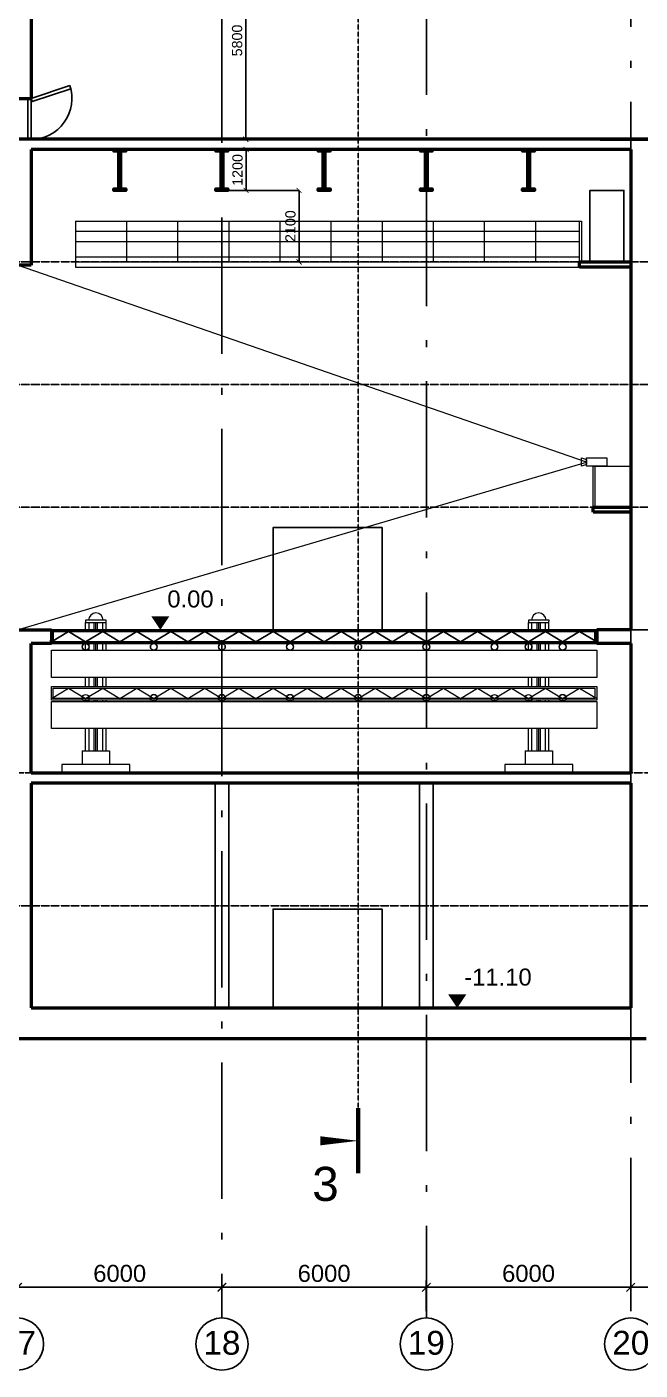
# Model space of a CAD drawing. Header units: millimetres. Extents: x 2558 to 253942, y 1343 to 186042.
# Drawn here: x 204276 to 222276, y 18686 to 58118 of the extents above; entities that cross this region are included whole.
import ezdxf
from ezdxf.enums import TextEntityAlignment as Align

# ---------------------------------------------------------------- set-up
doc = ezdxf.new("R2010")
doc.units = ezdxf.units.MM
for name, pattern in [('DASHED', [0.75, 0.5, -0.25]), ('DOT', [0.125, 0, -0.125]), ('OSY', [6200, 4000, -1000, 200, -1000])]:
    doc.linetypes.add(name, pattern=pattern)
for name, color, linetype in [('AKS-NUM', 3, 'Continuous'), ('axes', 40, 'OSY'), ('DIM', 4, 'Continuous'), ('dim100', 7, 'Continuous'), ('F', 4, 'Continuous'), ('P', 3, 'Continuous'), ('R', 7, 'Continuous'), ('Text', 179, 'Continuous')]:
    doc.layers.add(name, color=color, linetype=linetype)
for name, color, linetype, lineweight in [('FF', 7, 'Continuous', 20), ('ST', 5, 'Continuous', 50), ('Technology 2', 6, 'Continuous', 5)]:
    doc.layers.add(name, color=color, linetype=linetype, lineweight=lineweight)
doc.styles.add('DIM', font='arial.ttf', dxfattribs={"height": 500})
doc.styles.add('DIM100', font='arial.ttf')
doc.styles.add('dim200', font='arial.ttf')
doc.dimstyles.new('DIM100', dxfattribs={"dimtxt": 300, "dimasz": 150, "dimexe": 0, "dimexo": 100, "dimgap": 100, "dimtad": 1, "dimdec": 0, "dimzin": 0, "dimdsep": 46, "dimtxsty": 'DIM100', "dimblk": 'ARCHTICK', "dimcen": 200, "dimdle": 0.5, "dimclrt": 256, "dimaunit": 1, "dimazin": 0, "dimtfac": 1, "dimtdec": 0, "dimtix": 1, "dimtofl": 0, "dimtmove": 2, "dimatfit": 0, "dimldrblk": 'DOT', "dimfxl": 0, "dimtvp": 1.5, "dimtolj": 1, "dimtzin": 0, "dimarcsym": 0})
doc.dimstyles.new('DIM200', dxfattribs={"dimtxt": 500, "dimasz": 250, "dimexe": 200, "dimexo": 200, "dimgap": 150, "dimtad": 1, "dimdec": 0, "dimzin": 0, "dimdsep": 46, "dimtxsty": 'dim200', "dimblk": 'ARCHTICK', "dimcen": 100, "dimdle": 150, "dimclrd": 256, "dimclre": 256, "dimclrt": 256, "dimaunit": 1, "dimadec": 4, "dimazin": 0, "dimtfac": 1, "dimtdec": 0, "dimtix": 1, "dimtofl": 0, "dimtmove": 0, "dimatfit": 0, "dimldrblk": 'DOT', "dimfxl": 200, "dimtolj": 1, "dimtzin": 0, "dimarcsym": 0})

# ---------------------------------------------------------------- blocks, each defined once
blk = doc.blocks.new('_ArchTick')
at = {"color": 0, "linetype": 'ByBlock', "const_width": 0.15}
blk.add_lwpolyline([(-0.5, -0.5), (0.5, 0.5)], dxfattribs=at)
blk = doc.blocks.new('*D405')
at = {"layer": 'Defpoints', "color": 0, "transparency": 16777216}
for p in [(222001, 21118), (216001, 20218), (222001, 20218)]:
    blk.add_point(p, dxfattribs=at)
at = {"layer": 'DIM', "lineweight": -2, "transparency": 16777216}
for p, q in [((216001, 20418), (216001, 21318)), ((222001, 20418), (222001, 21318)), ((215851, 21118), (222151, 21118))]:
    blk.add_line(p, q, dxfattribs=at)
at = {"layer": 'DIM', "lineweight": -2, "transparency": 16777216, "xscale": 250, "yscale": 250, "zscale": 250, "rotation": 180}
blk.add_blockref('_ArchTick', (216001, 21118), dxfattribs=at)
at = {"layer": 'DIM', "lineweight": -2, "transparency": 16777216, "xscale": 250, "yscale": 250, "zscale": 250}
blk.add_blockref('_ArchTick', (222001, 21118), dxfattribs=at)
at = {"layer": 'DIM', "transparency": 16777216, "insert": (219001, 21523), "char_height": 500, "attachment_point": 5, "style": 'dim200'}
blk.add_mtext('\\A1;6000', dxfattribs=at)
blk = doc.blocks.new('_Dot')
at = {"layer": 'P', "color": 0, "lineweight": -2}
blk.add_line((-0.5, 0), (-1, 0), dxfattribs=at)
at = {"layer": 'P', "color": 0, "const_width": 0.5}
blk.add_lwpolyline([(-0.25, 0, 1), (0.25, 0, 1)], format="xyb", close=True, dxfattribs=at)
blk = doc.blocks.new('*D406')
at = {"layer": 'Defpoints', "color": 0, "transparency": 16777216}
for p in [(216001, 21118), (210001, 20218), (216001, 20218)]:
    blk.add_point(p, dxfattribs=at)
at = {"layer": 'DIM', "lineweight": -2, "transparency": 16777216}
for p, q in [((210001, 20418), (210001, 21318)), ((216001, 20418), (216001, 21318)), ((209851, 21118), (216151, 21118))]:
    blk.add_line(p, q, dxfattribs=at)
at = {"layer": 'DIM', "lineweight": -2, "transparency": 16777216, "xscale": 250, "yscale": 250, "zscale": 250, "rotation": 180}
blk.add_blockref('_ArchTick', (210001, 21118), dxfattribs=at)
at = {"layer": 'DIM', "lineweight": -2, "transparency": 16777216, "xscale": 250, "yscale": 250, "zscale": 250}
blk.add_blockref('_ArchTick', (216001, 21118), dxfattribs=at)
at = {"layer": 'DIM', "transparency": 16777216, "insert": (213001, 21523), "char_height": 500, "attachment_point": 5, "style": 'dim200'}
blk.add_mtext('\\A1;6000', dxfattribs=at)
blk = doc.blocks.new('*D407')
at = {"layer": 'Defpoints', "color": 0, "transparency": 16777216}
for p in [(210001, 21118), (204001, 20218), (210001, 20218)]:
    blk.add_point(p, dxfattribs=at)
at = {"layer": 'DIM', "lineweight": -2, "transparency": 16777216}
for p, q in [((204001, 20418), (204001, 21318)), ((210001, 20418), (210001, 21318)), ((203851, 21118), (210151, 21118))]:
    blk.add_line(p, q, dxfattribs=at)
at = {"layer": 'DIM', "lineweight": -2, "transparency": 16777216, "xscale": 250, "yscale": 250, "zscale": 250, "rotation": 180}
blk.add_blockref('_ArchTick', (204001, 21118), dxfattribs=at)
at = {"layer": 'DIM', "lineweight": -2, "transparency": 16777216, "xscale": 250, "yscale": 250, "zscale": 250}
blk.add_blockref('_ArchTick', (210001, 21118), dxfattribs=at)
at = {"layer": 'DIM', "transparency": 16777216, "insert": (207001, 21523), "char_height": 500, "attachment_point": 5, "style": 'dim200'}
blk.add_mtext('\\A1;6000', dxfattribs=at)
blk = doc.blocks.new('*D482')
at = {"layer": 'Defpoints', "color": 0, "transparency": 16777216}
for p in [(210176, 54518), (210713, 54518), (210176, 53318)]:
    blk.add_point(p, dxfattribs=at)
at = {"layer": 'dim100', "color": 0, "lineweight": -2, "transparency": 16777216}
for p, q in [((210276, 54518), (210713, 54518)), ((210713, 53318), (210713, 54519)), ((210276, 53318), (210713, 53318))]:
    blk.add_line(p, q, dxfattribs=at)
at = {"layer": 'dim100', "color": 0, "lineweight": -2, "transparency": 16777216, "xscale": 150, "yscale": 150, "zscale": 150}
for p, rotation in [((210713, 54518), 90), ((210713, 53318), 270)]:
    blk.add_blockref('_ArchTick', p, dxfattribs=dict(at, rotation=rotation))
at = {"layer": 'dim100', "transparency": 16777216, "insert": (210460, 53918), "char_height": 300, "attachment_point": 5, "rotation": 90, "style": 'DIM100'}
blk.add_mtext('\\A1;1200', dxfattribs=at)
blk = doc.blocks.new('*D270')
at = {"layer": 'Defpoints', "color": 0, "transparency": 16777216}
for p in [(210176, 60618), (210176, 54818), (210701, 54818)]:
    blk.add_point(p, dxfattribs=at)
at = {"layer": 'dim100', "color": 0, "lineweight": -2, "transparency": 16777216}
for p, q in [((210276, 60618), (210701, 60618)), ((210701, 60619), (210701, 54818)), ((210276, 54818), (210701, 54818))]:
    blk.add_line(p, q, dxfattribs=at)
at = {"layer": 'dim100', "color": 0, "lineweight": -2, "transparency": 16777216, "xscale": 150, "yscale": 150, "zscale": 150}
for p, rotation in [((210701, 60618), 90), ((210701, 54818), 270)]:
    blk.add_blockref('_ArchTick', p, dxfattribs=dict(at, rotation=rotation))
at = {"layer": 'dim100', "transparency": 16777216, "insert": (210448, 57718), "char_height": 300, "attachment_point": 5, "rotation": 90, "style": 'DIM100'}
blk.add_mtext('\\A1;5800', dxfattribs=at)
blk = doc.blocks.new('*D278')
at = {"layer": 'Defpoints', "color": 0, "transparency": 16777216}
for p in [(222001, 21118), (222001, 20218), (228001, 20218)]:
    blk.add_point(p, dxfattribs=at)
at = {"layer": 'DIM', "lineweight": -2, "transparency": 16777216}
for p, q in [((222001, 20418), (222001, 21318)), ((228001, 20418), (228001, 21318)), ((228151, 21118), (221851, 21118))]:
    blk.add_line(p, q, dxfattribs=at)
at = {"layer": 'DIM', "lineweight": -2, "transparency": 16777216, "xscale": 250, "yscale": 250, "zscale": 250, "rotation": 180}
blk.add_blockref('_ArchTick', (222001, 21118), dxfattribs=at)
at = {"layer": 'DIM', "lineweight": -2, "transparency": 16777216, "xscale": 250, "yscale": 250, "zscale": 250}
blk.add_blockref('_ArchTick', (228001, 21118), dxfattribs=at)
at = {"layer": 'DIM', "transparency": 16777216, "insert": (225001, 21523), "char_height": 500, "attachment_point": 5, "style": 'dim200'}
blk.add_mtext('\\A1;6000', dxfattribs=at)
blk = doc.blocks.new('*D295')
at = {"layer": 'Defpoints', "color": 0, "transparency": 16777216}
for p in [(209843, 53318), (212266, 53318), (211918, 51218)]:
    blk.add_point(p, dxfattribs=at)
at = {"layer": 'FF', "color": 0, "lineweight": -2, "transparency": 16777216}
for p, q in [((209943, 53318), (212266, 53318)), ((212266, 51218), (212266, 53319)), ((212018, 51218), (212266, 51218))]:
    blk.add_line(p, q, dxfattribs=at)
at = {"layer": 'FF', "color": 0, "lineweight": -2, "transparency": 16777216, "xscale": 150, "yscale": 150, "zscale": 150}
for p, rotation in [((212266, 53318), 90), ((212266, 51218), 270)]:
    blk.add_blockref('_ArchTick', p, dxfattribs=dict(at, rotation=rotation))
at = {"layer": 'FF', "transparency": 16777216, "insert": (212013, 52268), "char_height": 300, "attachment_point": 5, "rotation": 90, "style": 'DIM100'}
blk.add_mtext('\\A1;2100', dxfattribs=at)

msp = doc.modelspace()

# ---------------------------------------------------------------- linework, layer by layer
at = {"color": 1}
for centre in [(208001.4, 38418.1), (210001.4, 38418.1), (212001.4, 38418.1), (214001.4, 38418.1), (216001.4, 38418.1), (220001.4, 38418.1)]:
    msp.add_circle(centre, 100, dxfattribs=at)
at = {"layer": 'AKS-NUM'}
for centre in [(204001.1, 19452.2), (210001.1, 19452.2), (216001.1, 19452.2), (222001.1, 19452.2)]:
    msp.add_circle(centre, 765.9, dxfattribs=at)
at = {"layer": 'axes'}
for p, q in [((210001.4, 77318.1), (210001.4, 20218.1)), ((222001.4, 68318.1), (222001.4, 20218.1)), ((216001.4, 66318.1), (216001.4, 20218.1))]:
    msp.add_line(p, q, dxfattribs=at)
at = {"layer": 'axes', "linetype": 'DOT'}
for p, q in [((126751.4, 54818.1), (249501.4, 54818.1)), ((183001.4, 51218.1), (249501.4, 51218.1)), ((183001.4, 47618.1), (249501.4, 47618.1)), ((183001.4, 44018.1), (249501.4, 44018.1)), ((248751.4, 36218.1), (126751.4, 36218.1)), ((126751.4, 32318.1), (249501.4, 32318.1))]:
    msp.add_line(p, q, dxfattribs=at)
at = {"layer": 'dim100'}
msp.add_lwpolyline([(205539.8, 56397.5), (204401.4, 56018.1), (204433, 55923.2), (205571.4, 56302.7)], close=True, dxfattribs=at)
msp.add_arc((204401.4, 56018.1), 1200, 270, 18.4349, dxfattribs=at)
at = {"layer": 'F'}
for p, q in [((209801.4, 29318.1), (209801.4, 35918.1)), ((210201.4, 35918.1), (210201.4, 29318.1)), ((215801.4, 29318.1), (215801.4, 35918.1)), ((216201.4, 35918.1), (216201.4, 29318.1))]:
    msp.add_line(p, q, dxfattribs=at)
at = {"layer": 'FF', "linetype": 'Continuous', "lineweight": 20}
for p, q in [((205701.4, 52418.1), (220501.4, 52418.1)), ((205701.4, 52418.1), (205701.4, 51068.1)), ((205701.4, 52118.1), (220501.4, 52118.1)), ((207201.4, 52418.1), (207201.4, 51218.1)), ((208701.4, 52418.1), (208701.4, 51218.1)), ((210201.4, 52418.1), (210201.4, 51218.1)), ((211701.4, 52418.1), (211701.4, 51218.1)), ((213201.4, 52418.1), (213201.4, 51218.1)), ((214701.4, 52418.1), (214701.4, 51218.1)), ((216201.4, 52418.1), (216201.4, 51218.1)), ((217701.4, 52418.1), (217701.4, 51218.1)), ((219201.4, 52418.1), (219201.4, 51218.1)), ((220501.4, 51218.1), (220501.4, 52418.1)), ((220501.4, 52418.1), (220551.4, 52418.1)), ((220551.4, 52418.1), (220551.4, 51218.1)), ((205701.4, 51818.1), (220501.4, 51818.1)), ((205701.4, 51368.1), (220501.4, 51368.1)), ((205701.4, 51218.1), (220501.4, 51218.1)), ((205701.4, 51068.1), (220501.4, 51068.1)), ((220551.4, 51218.1), (220501.4, 51218.1)), ((220901.4, 44018.1), (220901.4, 45218.1)), ((220901.4, 45218.1), (222001.4, 45218.1)), ((220951.4, 45218.1), (220951.4, 44018.1)), ((220951.4, 44018.1), (220901.4, 44018.1))]:
    msp.add_line(p, q, dxfattribs=at)
at = {"layer": 'P'}
for p, q in [((126751.4, 40418.1), (247551.4, 40418.1)), ((205001.4, 40418.1), (205001.4, 40018.1)), ((221001.4, 40418.1), (205001.4, 40418.1)), ((205001.4, 40018.1), (221001.4, 40018.1))]:
    msp.add_line(p, q, dxfattribs=at)
for points in [[(204401.4, 54818.1), (204401.4, 56018.1), (204301.4, 56018.1), (204301.4, 54818.1)], [(205001.4, 40418.1), (221001.4, 40418.1), (221001.4, 40018.1), (205001.4, 40018.1)], [(205051.4, 40368.1), (220951.4, 40368.1), (220951.4, 40068.1), (205051.4, 40068.1)]]:
    msp.add_lwpolyline(points, close=True, dxfattribs=at)
for points in [[(220801.4, 51218.1), (220801.4, 53318.1), (221801.4, 53318.1), (221801.4, 51218.1)], [(211501.4, 40418.1), (211501.4, 43418.1), (214701.4, 43418.1), (214701.4, 40418.1)], [(205001.4, 40068.1), (205501.4, 40368.1), (206001.4, 40068.1), (206501.4, 40368.1), (207001.4, 40068.1), (207501.4, 40368.1), (208001.4, 40068.1), (208501.4, 40368.1), (209001.4, 40068.1), (209501.4, 40368.1), (210001.4, 40068.1), (210501.4, 40368.1), (211001.4, 40068.1), (211501.4, 40368.1), (212001.4, 40068.1), (212501.4, 40368.1), (213001.4, 40068.1), (213501.4, 40368.1), (214001.4, 40068.1), (214501.4, 40368.1), (215001.4, 40068.1), (215501.4, 40368.1), (216001.4, 40068.1), (216501.4, 40368.1), (217001.4, 40068.1), (217501.4, 40368.1), (218001.4, 40068.1), (218501.4, 40368.1), (219001.4, 40068.1), (219501.4, 40368.1), (220001.4, 40068.1), (220501.4, 40368.1), (221001.4, 40068.1)], [(211501.4, 29318.1), (211501.4, 32218.1), (214701.4, 32218.1), (214701.4, 29318.1)]]:
    msp.add_lwpolyline(points, dxfattribs=at)
for centre in [(206001.4, 39918.1), (208001.4, 39918.1), (210001.4, 39918.1), (212001.4, 39918.1), (214001.4, 39918.1), (216001.4, 39918.1), (218001.4, 39918.1), (219001.4, 39918.1), (220001.4, 39918.1)]:
    msp.add_circle(centre, 100, dxfattribs=at)
at = {"layer": 'R', "color": 7, "linetype": 'DASHED'}
msp.add_line((214001.4, 77318.1), (214001.4, 25418.1), dxfattribs=at)
at = {"layer": 'R', "const_width": 133.9}
msp.add_lwpolyline([(214001.4, 26377.5), (214001.4, 24458.6)], dxfattribs=at)
at = {"layer": 'R'}
msp.add_lwpolyline([(212885.8, 25418.1, 267.7, 0, 0), (214001.4, 25418.1, 0, 0, 0)], format="xyseb", dxfattribs=at)
at = {"layer": 'ST'}
for p, q in [((204401.4, 61818.1), (204401.4, 56018.1)), ((204001.4, 56018.1), (204401.4, 56018.1)), ((223001.4, 54818.1), (204001.4, 54818.1)), ((221101.4, 54818.1), (231101.4, 54818.1)), ((204401.4, 54518.1), (204401.4, 51118.1)), ((222001.4, 54518.1), (204401.4, 54518.1)), ((222001.4, 54518.1), (222001.4, 45018.1)), ((204401.4, 51118.1), (204001.4, 51118.1)), ((220501.4, 51218.1), (222001.4, 51218.1)), ((220501.4, 51068.1), (220501.4, 51218.1)), ((222001.4, 51068.1), (220501.4, 51068.1)), ((222001.4, 45018.1), (222001.4, 40418.1)), ((220901.4, 44018.1), (222001.4, 44018.1)), ((220901.4, 43868.1), (220901.4, 44018.1)), ((222001.4, 43868.1), (220901.4, 43868.1)), ((203151.4, 40418.1), (205001.4, 40418.1)), ((205001.4, 40418.1), (205001.4, 40118.1)), ((222001.4, 40418.1), (221001.4, 40418.1)), ((221001.4, 40418.1), (221001.4, 40018.1)), ((221001.4, 40418.1), (221001.4, 40018.1)), ((221001.4, 40018.1), (221001.4, 40418.1)), ((204401.4, 36218.1), (204401.4, 40018.1)), ((205001.4, 40018.1), (204401.4, 40018.1)), ((205001.4, 40018.1), (205001.4, 40118.1)), ((205001.4, 40018.1), (205001.4, 40118.1)), ((222001.4, 40018.1), (221001.4, 40018.1)), ((222001.4, 40018.1), (222001.4, 36218.1)), ((204401.4, 36218.1), (222001.4, 36218.1)), ((204401.4, 35918.1), (204401.4, 29318.1)), ((222001.4, 35918.1), (204401.4, 35918.1)), ((222001.4, 35918.1), (222001.4, 29318.1)), ((182401.4, 28418.1), (222451.4, 28418.1))]:
    msp.add_line(p, q, dxfattribs=at)
at = {"layer": 'ST', "color": 1}
msp.add_line((205001.4, 40418.1), (205001.4, 40118.1), dxfattribs=at)
at = {"layer": 'ST', "linetype": 'Continuous'}
msp.add_line((204401.4, 29318.1), (222001.4, 29318.1), dxfattribs=at)
at = {"layer": 'ST'}
for points in [[(206826.4, 54518.1), (207176.4, 54518.1), (207176.4, 54468.1), (207026.4, 54468.1), (207026.4, 53368.1), (207176.4, 53368.1), (207176.4, 53318.1), (206826.4, 53318.1), (206826.4, 53368.1), (206976.4, 53368.1), (206976.4, 54468.1), (206826.4, 54468.1)], [(209826.4, 54518.1), (210176.4, 54518.1), (210176.4, 54468.1), (210026.4, 54468.1), (210026.4, 53368.1), (210176.4, 53368.1), (210176.4, 53318.1), (209826.4, 53318.1), (209826.4, 53368.1), (209976.4, 53368.1), (209976.4, 54468.1), (209826.4, 54468.1)], [(212826.4, 54518.1), (213176.4, 54518.1), (213176.4, 54468.1), (213026.4, 54468.1), (213026.4, 53368.1), (213176.4, 53368.1), (213176.4, 53318.1), (212826.4, 53318.1), (212826.4, 53368.1), (212976.4, 53368.1), (212976.4, 54468.1), (212826.4, 54468.1)], [(215826.4, 54518.1), (216176.4, 54518.1), (216176.4, 54468.1), (216026.4, 54468.1), (216026.4, 53368.1), (216176.4, 53368.1), (216176.4, 53318.1), (215826.4, 53318.1), (215826.4, 53368.1), (215976.4, 53368.1), (215976.4, 54468.1), (215826.4, 54468.1)], [(218826.4, 54518.1), (219176.4, 54518.1), (219176.4, 54468.1), (219026.4, 54468.1), (219026.4, 53368.1), (219176.4, 53368.1), (219176.4, 53318.1), (218826.4, 53318.1), (218826.4, 53368.1), (218976.4, 53368.1), (218976.4, 54468.1), (218826.4, 54468.1)]]:
    msp.add_lwpolyline(points, close=True, dxfattribs=at)
at = {"layer": 'Technology 2', "linetype": 'Continuous'}
for p, q in [((206001.4, 40418.1), (206001.4, 40636.3)), ((206001.4, 40636.3), (206601.4, 40636.3)), ((206101.4, 40418.1), (206101.4, 40636.3)), ((206251.4, 40418.1), (206251.4, 40636.3)), ((206301.4, 40418.1), (206301.4, 40636.3)), ((206351.4, 40418.1), (206351.4, 40636.3)), ((206501.4, 40418.1), (206501.4, 40636.3)), ((206601.4, 40418.1), (206601.4, 40636.3)), ((219001.4, 40418.1), (219001.4, 40636.3)), ((219001.4, 40636.3), (219601.4, 40636.3)), ((219101.4, 40418.1), (219101.4, 40636.3)), ((219251.4, 40418.1), (219251.4, 40636.3)), ((219301.4, 40418.1), (219301.4, 40636.3)), ((219351.4, 40418.1), (219351.4, 40636.3)), ((219501.4, 40418.1), (219501.4, 40636.3)), ((219601.4, 40418.1), (219601.4, 40636.3)), ((206001.4, 39818.1), (206001.4, 40018.1)), ((206101.4, 39818.1), (206101.4, 40018.1)), ((206251.4, 39818.1), (206251.4, 40018.1)), ((206301.4, 39818.1), (206301.4, 40018.1)), ((206351.4, 39818.1), (206351.4, 40018.1)), ((206501.4, 39818.1), (206501.4, 40018.1)), ((206601.4, 39818.1), (206601.4, 40018.1)), ((219001.4, 39818.1), (219001.4, 40018.1)), ((219101.4, 39818.1), (219101.4, 40018.1)), ((219251.4, 39818.1), (219251.4, 40018.1)), ((219301.4, 39818.1), (219301.4, 40018.1)), ((219351.4, 39818.1), (219351.4, 40018.1)), ((219501.4, 39818.1), (219501.4, 40018.1)), ((219601.4, 39818.1), (219601.4, 40018.1)), ((219001.4, 38755.7), (219001.4, 39018.1)), ((219101.4, 38755.7), (219101.4, 39018.1)), ((219251.4, 38755.7), (219251.4, 39018.1)), ((219301.4, 38755.7), (219301.4, 39018.1)), ((219351.4, 38755.7), (219351.4, 39018.1)), ((219501.4, 38755.7), (219501.4, 39018.1)), ((219601.4, 38755.7), (219601.4, 39018.1)), ((219001.4, 38318.1), (219001.4, 38355.7)), ((219101.4, 38318.1), (219101.4, 38355.7)), ((219251.4, 38318.1), (219251.4, 38355.7)), ((219301.4, 38318.1), (219301.4, 38355.7)), ((219351.4, 38318.1), (219351.4, 38355.7)), ((219501.4, 38318.1), (219501.4, 38355.7)), ((219601.4, 38318.1), (219601.4, 38355.7)), ((219001.4, 36868.1), (219001.4, 37518.1)), ((219101.4, 36868.1), (219101.4, 37518.1)), ((219251.4, 36868.1), (219251.4, 37518.1)), ((219301.4, 36868.1), (219301.4, 37518.1)), ((219351.4, 36868.1), (219351.4, 37518.1)), ((219501.4, 36868.1), (219501.4, 37518.1)), ((219601.4, 36868.1), (219601.4, 37518.1)), ((205901.4, 36868.1), (206701.4, 36868.1)), ((205901.4, 36868.1), (205901.4, 36468.1)), ((206701.4, 36868.1), (206701.4, 36468.1)), ((218901.4, 36868.1), (219701.4, 36868.1)), ((218901.4, 36868.1), (218901.4, 36468.1)), ((218901.4, 36868.1), (219701.4, 36868.1)), ((219701.4, 36868.1), (219701.4, 36468.1)), ((205301.4, 36468.1), (205301.4, 36218.1)), ((207301.4, 36468.1), (205301.4, 36468.1)), ((207301.4, 36218.1), (207301.4, 36468.1)), ((218301.4, 36468.1), (218301.4, 36218.1)), ((220301.4, 36468.1), (218301.4, 36468.1)), ((220301.4, 36218.1), (220301.4, 36468.1))]:
    msp.add_line(p, q, dxfattribs=at)
at = {"layer": 'Technology 2'}
for p, q in [((206001.4, 38755.7), (206001.4, 39018.1)), ((206101.4, 38755.7), (206101.4, 39018.1)), ((206501.4, 38755.7), (206501.4, 39018.1)), ((206601.4, 38755.7), (206601.4, 39018.1)), ((206001.4, 38318.1), (206001.4, 38355.7)), ((206101.4, 38318.1), (206101.4, 38355.7)), ((206501.4, 38318.1), (206501.4, 38355.7)), ((206601.4, 38318.1), (206601.4, 38355.7)), ((206001.4, 36868.1), (206001.4, 37518.1)), ((206101.4, 36868.1), (206101.4, 37518.1)), ((206501.4, 36868.1), (206501.4, 37518.1)), ((206601.4, 36868.1), (206601.4, 37518.1))]:
    msp.add_line(p, q, dxfattribs=at)
at = {"layer": 'Technology 2', "linetype": 'OSY'}
for p, q in [((206251.4, 38755.7), (206251.4, 39018.1)), ((206301.4, 38755.7), (206301.4, 39018.1)), ((206351.4, 38755.7), (206351.4, 39018.1)), ((206251.4, 38318.1), (206251.4, 38355.7)), ((206301.4, 38318.1), (206301.4, 38355.7)), ((206351.4, 38318.1), (206351.4, 38355.7)), ((206251.4, 36868.1), (206251.4, 37518.1)), ((206301.4, 36868.1), (206301.4, 37518.1)), ((206351.4, 36868.1), (206351.4, 37518.1))]:
    msp.add_line(p, q, dxfattribs=at)
at = {"layer": 'Technology 2'}
for points in [[(204001.4, 40418.1), (220701.4, 45343.1), (204001.4, 51118.1)], [(205001.4, 38405.7), (205501.4, 38705.7), (206001.4, 38405.7), (206501.4, 38705.7), (207001.4, 38405.7), (207501.4, 38705.7), (208001.4, 38405.7), (208501.4, 38705.7), (209001.4, 38405.7), (209501.4, 38705.7), (210001.4, 38405.7), (210501.4, 38705.7), (211001.4, 38405.7), (211501.4, 38705.7), (212001.4, 38405.7), (212501.4, 38705.7), (213001.4, 38405.7), (213501.4, 38705.7), (214001.4, 38405.7), (214501.4, 38705.7), (215001.4, 38405.7), (215501.4, 38705.7), (216001.4, 38405.7), (216501.4, 38705.7), (217001.4, 38405.7), (217501.4, 38705.7), (218001.4, 38405.7), (218501.4, 38705.7), (219001.4, 38405.7), (219501.4, 38705.7), (220001.4, 38405.7), (220501.4, 38705.7), (221001.4, 38405.7)]]:
    msp.add_lwpolyline(points, dxfattribs=at)
for points in [[(220551.4, 45468.1), (220701.4, 45418.1), (220701.4, 45268.1), (220551.4, 45218.1)], [(220701.4, 45468.1), (221301.4, 45468.1), (221301.4, 45218.1), (220701.4, 45218.1)], [(205001.4, 38755.7), (221001.4, 38755.7), (221001.4, 38355.7), (205001.4, 38355.7)], [(205051.4, 38705.7), (220951.4, 38705.7), (220951.4, 38405.7), (205051.4, 38405.7)]]:
    msp.add_lwpolyline(points, close=True, dxfattribs=at)
at = {"layer": 'Technology 2', "linetype": 'Continuous'}
for points in [[(206001.4, 40636.3), (206601.4, 40636.3), (206601.7, 40700.6), (206001.4, 40700.6)], [(219001.4, 40636.3), (219601.4, 40636.3), (219601.7, 40700.6), (219001.4, 40700.6)], [(205001.4, 39818.1), (221001.4, 39818.1), (221001.4, 39018.1), (205001.4, 39018.1)], [(205001.4, 38318.1), (221001.4, 38318.1), (221001.4, 37518.1), (205001.4, 37518.1)]]:
    msp.add_lwpolyline(points, close=True, dxfattribs=at)
at = {"layer": 'Technology 2'}
msp.add_circle((206001.4, 38418.1), 100, dxfattribs=at)
at = {"layer": 'Technology 2', "linetype": 'Continuous'}
for centre in [(218001.4, 38418.1), (219001.4, 38418.1)]:
    msp.add_circle(centre, 100, dxfattribs=at)
for centre in [(206301.4, 40700.6), (219301.4, 40700.6)]:
    msp.add_arc(centre, 215.4, 0, 180, dxfattribs=at)
at = {"layer": 'Text', "ltscale": 0.2}
for points in [[(209795.3, 40818.1, 0, 0, 0), (208192.9, 40818.1, 533.3, 0, 0), (208192.9, 40418.1, 0, 0, 0), (207285.8, 40418.1, 0, 0, 0), (209100.1, 40418.1, 0, 0, 0)], [(218510.9, 29718.1, 0, 0, 0), (216908.5, 29718.1, 533.3, 0, 0), (216908.5, 29318.1, 0, 0, 0), (216001.4, 29318.1, 0, 0, 0), (217815.8, 29318.1, 0, 0, 0)]]:
    msp.add_lwpolyline(points, format="xyseb", dxfattribs=at)

# ---------------------------------------------------------------- texts
at = {"layer": 'AKS-NUM', "style": 'DIM100'}
for s, p in [('17', (204001.4, 19139.5)), ('18', (210001.4, 19139.5)), ('19', (216001.4, 19139.5)), ('20', (222001.4, 19139.5))]:
    msp.add_text(s, height=700, rotation=0, dxfattribs=at).set_placement(p, align=Align.CENTER)
at = {"layer": 'R', "linetype": 'Continuous', "lineweight": -3, "style": 'dim200'}
msp.add_text('3', height=1000, dxfattribs=at).set_placement((212652.9, 23653.6))
at = {"layer": 'Text', "style": 'DIM'}
for s, p in [('0.00', (208398.4, 41075.2)), ('-11.10', (217114, 29975.2))]:
    msp.add_text(s, height=500, dxfattribs=at).set_placement(p)

# ---------------------------------------------------------------- dimensions: what is measured, and where the dimension line sits
at = {"layer": 'DIM'}
for base, p1, p2, picture, middle in [((210001.4, 21118.1), (204001.4, 20218.1), (210001.4, 20218.1), '*D407', (207001.4, 21523.3)), ((216001.4, 21118.1), (210001.4, 20218.1), (216001.4, 20218.1), '*D406', (213001.4, 21523.3)), ((222001.4, 21118.1), (216001.4, 20218.1), (222001.4, 20218.1), '*D405', (219001.4, 21523.3)), ((222001.4, 21118.1), (228001.4, 20218.1), (222001.4, 20218.1), '*D278', (225001.4, 21523.3))]:
    dim = msp.add_linear_dim(base=base, p1=p1, p2=p2, dimstyle='DIM200', dxfattribs=at)
    dim.commit()
    dim.dimension.update_dxf_attribs({"geometry": picture, "text_midpoint": middle})
at = {"layer": 'dim100'}
for base, p1, p2, picture, middle in [((210701.4, 54818.1), (210176.4, 60618.1), (210176.4, 54818.1), '*D270', (210448.2, 57718.1)), ((210712.9, 54518.1), (210176.4, 53318.1), (210176.4, 54518.1), '*D482', (210459.7, 53918.1))]:
    dim = msp.add_linear_dim(base=base, p1=p1, p2=p2, angle=90, dimstyle='DIM100', dxfattribs=at)
    dim.commit()
    dim.dimension.update_dxf_attribs({"geometry": picture, "text_midpoint": middle})
at = {"layer": 'FF'}
dim = msp.add_linear_dim(base=(212266.2, 53318.1), p1=(211917.8, 51218.1), p2=(209842.8, 53318.1), angle=90, dimstyle='DIM100', override={"dimfxl": 300}, dxfattribs=at)
dim.commit()
dim.dimension.update_dxf_attribs({"geometry": '*D295', "text_midpoint": (212013, 52268.1)})

doc.saveas('drawing.dxf')
